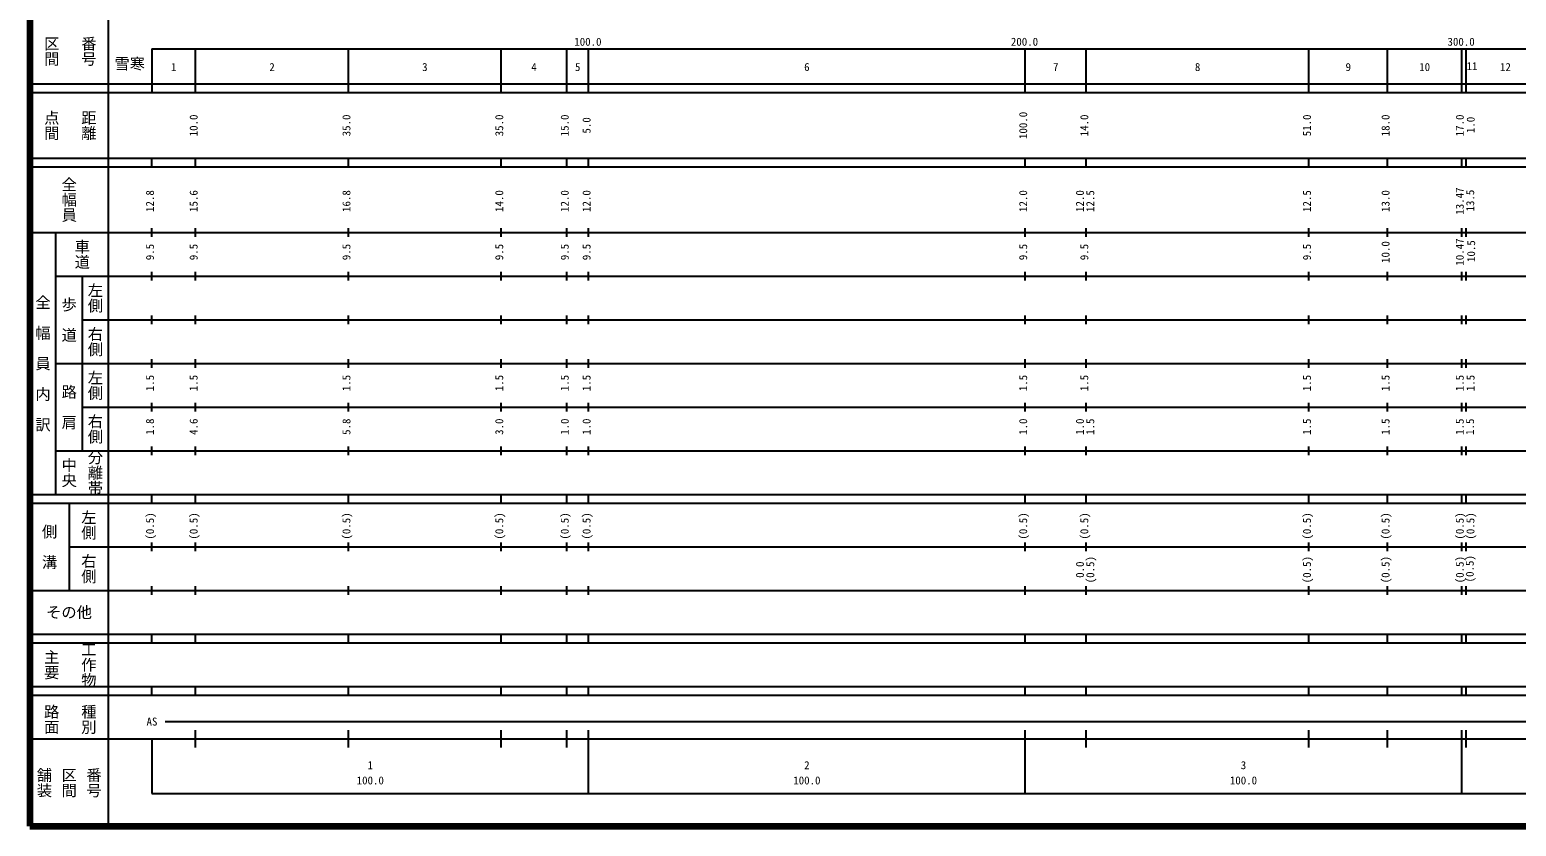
# Model space of a CAD drawing. Units: millimetres on the paper, enlarged 1000 times. Extents: x 40000 to 680000, y 20000 to 380000.
# Drawn here: x 40000 to 380480, y 20000 to 202409 of the extents above; entities that cross this region are included whole.
import ezdxf
from ezdxf.enums import TextEntityAlignment as Align

# ---------------------------------------------------------------- set-up
doc = ezdxf.new("R2010")
doc.units = ezdxf.units.MM
doc.header["$LTSCALE"] = 1000
doc.layers.add('M-TTL', color=2, linetype='Continuous', lineweight=140)
doc.layers.add('M-TTL-BAND', color=7, linetype='Continuous', lineweight=25)
doc.styles.add('@ＭＳ ゴシック', font='')
doc.styles.add('ＭＳ ゴシック', font='')
doc.styles.get('@ＭＳ ゴシック').set_extended_font_data('@MS Gothic')
doc.styles.get('ＭＳ ゴシック').set_extended_font_data('MS Gothic')

msp = doc.modelspace()

# ---------------------------------------------------------------- linework, layer by layer
at = {"layer": 'M-TTL'}
for p, q in [((40000, 380000), (40000, 20000)), ((40000, 20000), (680000, 20000))]:
    msp.add_line(p, q, dxfattribs=at)
at = {"layer": 'M-TTL-BAND'}
for p, q in [((58000, 370000), (58000, 20000)), ((68000, 198000), (579000, 198000)), ((68000, 198000), (68000, 188000)), ((78000, 188000), (78000, 198000)), ((113000, 188000), (113000, 198000)), ((148000, 188000), (148000, 198000)), ((163000, 188000), (163000, 198000)), ((168000, 188000), (168000, 198000)), ((268000, 188000), (268000, 198000)), ((282000, 188000), (282000, 198000)), ((333000, 188000), (333000, 198000)), ((351000, 188000), (351000, 198000)), ((368000, 188000), (368000, 198000)), ((369000, 188000), (369000, 198000)), ((40000, 190000), (579000, 190000)), ((40000, 188000), (579000, 188000)), ((40000, 173000), (579000, 173000)), ((40000, 171000), (579000, 171000)), ((68000, 171000), (68000, 173000)), ((78000, 171000), (78000, 173000)), ((113000, 171000), (113000, 173000)), ((148000, 171000), (148000, 173000)), ((163000, 171000), (163000, 173000)), ((168000, 171000), (168000, 173000)), ((268000, 171000), (268000, 173000)), ((282000, 171000), (282000, 173000)), ((333000, 171000), (333000, 173000)), ((351000, 171000), (351000, 173000)), ((368000, 171000), (368000, 173000)), ((369000, 171000), (369000, 173000)), ((68000, 155000), (68000, 157000)), ((78000, 155000), (78000, 157000)), ((113000, 155000), (113000, 157000)), ((148000, 155000), (148000, 157000)), ((163000, 155000), (163000, 157000)), ((168000, 155000), (168000, 157000)), ((268000, 155000), (268000, 157000)), ((282000, 155000), (282000, 157000)), ((333000, 155000), (333000, 157000)), ((351000, 155000), (351000, 157000)), ((368000, 155000), (368000, 157000)), ((369000, 155000), (369000, 157000)), ((40000, 156000), (579000, 156000)), ((46000, 96000), (46000, 156000)), ((68000, 145000), (68000, 147000)), ((78000, 145000), (78000, 147000)), ((113000, 145000), (113000, 147000)), ((148000, 145000), (148000, 147000)), ((163000, 145000), (163000, 147000)), ((168000, 145000), (168000, 147000)), ((268000, 145000), (268000, 147000)), ((282000, 145000), (282000, 147000)), ((333000, 145000), (333000, 147000)), ((351000, 145000), (351000, 147000)), ((368000, 145000), (368000, 147000)), ((369000, 145000), (369000, 147000)), ((46000, 146000), (579000, 146000)), ((52000, 146000), (52000, 106000)), ((68000, 135000), (68000, 137000)), ((78000, 135000), (78000, 137000)), ((113000, 135000), (113000, 137000)), ((148000, 135000), (148000, 137000)), ((163000, 135000), (163000, 137000)), ((168000, 135000), (168000, 137000)), ((268000, 135000), (268000, 137000)), ((282000, 135000), (282000, 137000)), ((333000, 135000), (333000, 137000)), ((351000, 135000), (351000, 137000)), ((368000, 135000), (368000, 137000)), ((369000, 135000), (369000, 137000)), ((52000, 136000), (579000, 136000)), ((46000, 126000), (579000, 126000)), ((68000, 125000), (68000, 127000)), ((78000, 125000), (78000, 127000)), ((113000, 125000), (113000, 127000)), ((148000, 125000), (148000, 127000)), ((163000, 125000), (163000, 127000)), ((168000, 125000), (168000, 127000)), ((268000, 125000), (268000, 127000)), ((282000, 125000), (282000, 127000)), ((333000, 125000), (333000, 127000)), ((351000, 125000), (351000, 127000)), ((368000, 125000), (368000, 127000)), ((369000, 125000), (369000, 127000)), ((52000, 116000), (579000, 116000)), ((68000, 115000), (68000, 117000)), ((78000, 115000), (78000, 117000)), ((113000, 115000), (113000, 117000)), ((148000, 115000), (148000, 117000)), ((163000, 115000), (163000, 117000)), ((168000, 115000), (168000, 117000)), ((268000, 115000), (268000, 117000)), ((282000, 115000), (282000, 117000)), ((333000, 115000), (333000, 117000)), ((351000, 115000), (351000, 117000)), ((368000, 115000), (368000, 117000)), ((369000, 115000), (369000, 117000)), ((46000, 106000), (579000, 106000)), ((68000, 105000), (68000, 107000)), ((78000, 105000), (78000, 107000)), ((113000, 105000), (113000, 107000)), ((148000, 105000), (148000, 107000)), ((163000, 105000), (163000, 107000)), ((168000, 105000), (168000, 107000)), ((268000, 105000), (268000, 107000)), ((282000, 105000), (282000, 107000)), ((333000, 105000), (333000, 107000)), ((351000, 105000), (351000, 107000)), ((368000, 105000), (368000, 107000)), ((369000, 105000), (369000, 107000)), ((40000, 96000), (579000, 96000)), ((68000, 94000), (68000, 96000)), ((78000, 94000), (78000, 96000)), ((113000, 94000), (113000, 96000)), ((148000, 94000), (148000, 96000)), ((163000, 94000), (163000, 96000)), ((168000, 94000), (168000, 96000)), ((268000, 94000), (268000, 96000)), ((282000, 94000), (282000, 96000)), ((333000, 94000), (333000, 96000)), ((351000, 94000), (351000, 96000)), ((368000, 94000), (368000, 96000)), ((369000, 94000), (369000, 96000)), ((40000, 94000), (579000, 94000)), ((49000, 94000), (49000, 74000)), ((49000, 84000), (579000, 84000)), ((68000, 83000), (68000, 85000)), ((78000, 83000), (78000, 85000)), ((113000, 83000), (113000, 85000)), ((148000, 83000), (148000, 85000)), ((163000, 83000), (163000, 85000)), ((168000, 83000), (168000, 85000)), ((268000, 83000), (268000, 85000)), ((282000, 83000), (282000, 85000)), ((333000, 83000), (333000, 85000)), ((351000, 83000), (351000, 85000)), ((368000, 83000), (368000, 85000)), ((369000, 83000), (369000, 85000)), ((68000, 73000), (68000, 75000)), ((78000, 73000), (78000, 75000)), ((113000, 73000), (113000, 75000)), ((148000, 73000), (148000, 75000)), ((163000, 73000), (163000, 75000)), ((168000, 73000), (168000, 75000)), ((268000, 73000), (268000, 75000)), ((282000, 73000), (282000, 75000)), ((333000, 73000), (333000, 75000)), ((351000, 73000), (351000, 75000)), ((368000, 73000), (368000, 75000)), ((369000, 73000), (369000, 75000)), ((40000, 74000), (579000, 74000)), ((40000, 64000), (579000, 64000)), ((40000, 62000), (579000, 62000)), ((68000, 62000), (68000, 64000)), ((78000, 62000), (78000, 64000)), ((113000, 62000), (113000, 64000)), ((148000, 62000), (148000, 64000)), ((163000, 62000), (163000, 64000)), ((168000, 62000), (168000, 64000)), ((268000, 62000), (268000, 64000)), ((282000, 62000), (282000, 64000)), ((333000, 62000), (333000, 64000)), ((351000, 62000), (351000, 64000)), ((368000, 62000), (368000, 64000)), ((369000, 62000), (369000, 64000)), ((40000, 52000), (579000, 52000)), ((68000, 50000), (68000, 52000)), ((78000, 50000), (78000, 52000)), ((113000, 50000), (113000, 52000)), ((148000, 50000), (148000, 52000)), ((163000, 50000), (163000, 52000)), ((168000, 50000), (168000, 52000)), ((268000, 50000), (268000, 52000)), ((282000, 50000), (282000, 52000)), ((333000, 50000), (333000, 52000)), ((351000, 50000), (351000, 52000)), ((368000, 50000), (368000, 52000)), ((369000, 50000), (369000, 52000)), ((40000, 50000), (579000, 50000)), ((71000, 44000), (548000, 44000)), ((78000, 38000), (78000, 42000)), ((113000, 38000), (113000, 42000)), ((148000, 38000), (148000, 42000)), ((163000, 38000), (163000, 42000)), ((168000, 27500), (168000, 42000)), ((268000, 27500), (268000, 42000)), ((282000, 38000), (282000, 42000)), ((333000, 38000), (333000, 42000)), ((351000, 38000), (351000, 42000)), ((368000, 27500), (368000, 42000)), ((369000, 38000), (369000, 42000)), ((40000, 40000), (579000, 40000)), ((68000, 40000), (68000, 27500)), ((68000, 27500), (579000, 27500))]:
    msp.add_line(p, q, dxfattribs=at)

# ---------------------------------------------------------------- texts
at = {"layer": 'M-TTL-BAND', "style": '@ＭＳ ゴシック'}
for s, p in [('区間', (45000, 197500)), ('番号', (53500, 197500)), ('点間', (45000, 180500)), ('距離', (53500, 180500)), ('全幅員', (49000, 163500)), ('車道', (52000, 151000)), ('左側', (55000, 141000)), ('全\u3000幅\u3000員\u3000内\u3000訳', (43000, 126000)), ('歩\u3000道', (49000, 136000)), ('右側', (55000, 131000)), ('左側', (55000, 121000)), ('路\u3000肩', (49000, 116000)), ('右側', (55000, 111000)), ('分離帯', (55000, 101000)), ('中央', (49000, 101000)), ('左側', (53500, 89000)), ('側\u3000溝', (44500, 84000)), ('右側', (53500, 79000)), ('工作物', (53500, 57000)), ('主要', (45000, 57000)), ('路面', (45000, 44500)), ('種別', (53500, 44500)), ('舗装', (43333, 30000)), ('区間', (49000, 30000)), ('番号', (54667, 30000))]:
    msp.add_text(s, height=2566, rotation=270, dxfattribs=at).set_placement(p, align=Align.MIDDLE_CENTER)
at = {"layer": 'M-TTL-BAND', "style": 'ＭＳ ゴシック'}
for s, p in [('100.0', (167844, 198195)), ('200.0', (267844, 198195)), ('300.0', (367844, 198195)), ('1', (73000, 192405)), ('2', (95500, 192405)), ('3', (130500, 192405)), ('4', (155500, 192405)), ('5', (165500, 192405)), ('6', (218000, 192405)), ('7', (275000, 192405)), ('8', (307500, 192405)), ('9', (342000, 192405)), ('10', (359500, 192405)), ('11', (370362, 192604)), ('12', (378000, 192405)), ('AS', (68000, 42500)), ('1', (118000, 32523)), ('2', (218000, 32523)), ('3', (318000, 32523)), ('100.0', (118000, 29033)), ('100.0', (218000, 29033)), ('100.0', (318000, 29033))]:
    msp.add_text(s, height=1833, dxfattribs=at).set_placement(p, align=Align.BOTTOM_CENTER)
for s, p in [('雪寒', (62896, 194622)), ('その他', (49000, 69000))]:
    msp.add_text(s, height=2566, dxfattribs=at).set_placement(p, align=Align.MIDDLE_CENTER)
for s, p in [('10.0', (79000, 180500)), ('35.0', (114000, 180500)), ('35.0', (149000, 180500)), ('15.0', (164000, 180500)), ('5.0', (169000, 180500)), ('100.0', (269000, 180500)), ('14.0', (283000, 180500)), ('51.0', (334000, 180500)), ('18.0', (352000, 180500)), ('17.0', (369000, 180500)), ('1.0', (371499, 180607)), ('12.8', (69000, 163174)), ('15.6', (79000, 163174)), ('16.8', (114000, 163174)), ('14.0', (149000, 163174)), ('12.0', (164000, 163174)), ('12.0', (169000, 163174)), ('12.0', (269000, 163174)), ('12.0', (282000, 163174)), ('12.5', (284370, 163174)), ('12.5', (334000, 163174)), ('13.0', (352000, 163174)), ('13.47', (369000, 163174)), ('13.5', (371392, 163281)), ('9.5', (69000, 151500)), ('9.5', (79000, 151500)), ('9.5', (114000, 151500)), ('9.5', (149000, 151500)), ('9.5', (164000, 151500)), ('9.5', (169000, 151500)), ('9.5', (269000, 151500)), ('9.5', (283000, 151500)), ('9.5', (334000, 151500)), ('10.0', (352000, 151500)), ('10.47', (369000, 151500)), ('10.5', (371606, 151714)), ('1.5', (69000, 121500)), ('1.5', (79000, 121500)), ('1.5', (114000, 121500)), ('1.5', (149000, 121500)), ('1.5', (164000, 121500)), ('1.5', (169000, 121500)), ('1.5', (269000, 121500)), ('1.5', (283000, 121500)), ('1.5', (334000, 121500)), ('1.5', (352000, 121500)), ('1.5', (369000, 121500)), ('1.5', (371473, 121500)), ('1.8', (69000, 111500)), ('4.6', (79000, 111500)), ('5.8', (114000, 111500)), ('3.0', (149000, 111500)), ('1.0', (164000, 111500)), ('1.0', (169000, 111500)), ('1.0', (269000, 111500)), ('1.0', (282000, 111500)), ('1.5', (284370, 111500)), ('1.5', (334000, 111500)), ('1.5', (352000, 111500)), ('1.5', (369000, 111500)), ('1.5', (371342, 111497)), ('(0.5)', (69000, 88764)), ('(0.5)', (79000, 88764)), ('(0.5)', (114000, 88764)), ('(0.5)', (149000, 88764)), ('(0.5)', (164000, 88764)), ('(0.5)', (169000, 88764)), ('(0.5)', (269000, 88764)), ('(0.5)', (283000, 88764)), ('(0.5)', (334000, 88764)), ('(0.5)', (352000, 88764)), ('(0.5)', (369000, 88764)), ('(0.5)', (371439, 88764)), ('(0.5)', (371285, 78978)), ('0.0', (282000, 78764)), ('(0.5)', (284370, 78764)), ('(0.5)', (334000, 78764)), ('(0.5)', (352000, 78764)), ('(0.5)', (369000, 78764))]:
    msp.add_text(s, height=1833, rotation=90, dxfattribs=at).set_placement(p, align=Align.BOTTOM_CENTER)

doc.saveas('drawing.dxf')
